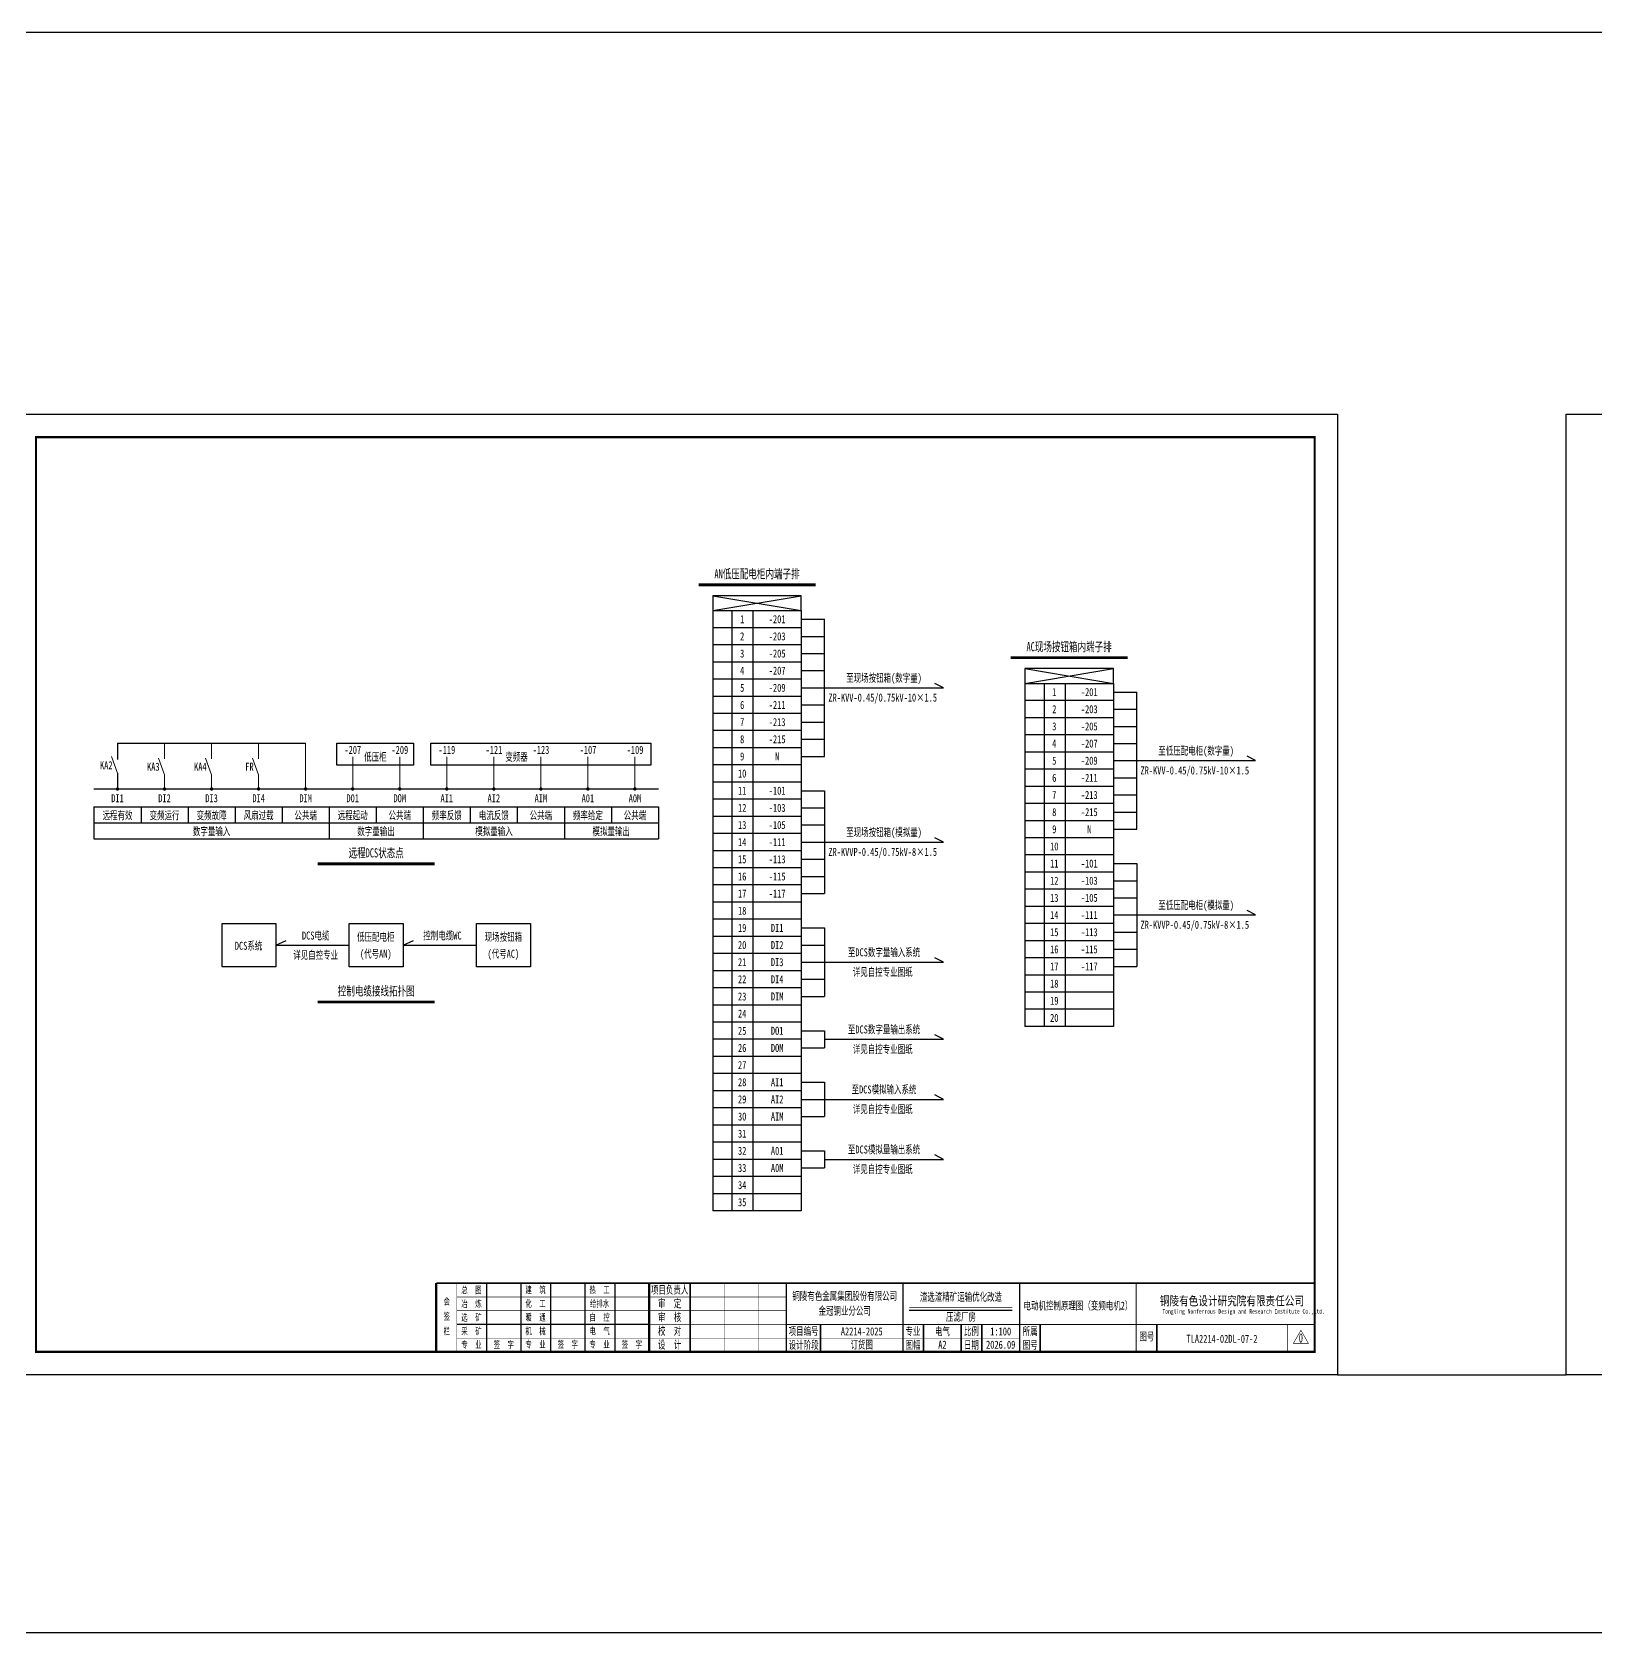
# Model space of a CAD drawing. Header units: millimetres. Extents: x 257344 to 1270023, y 272924 to 540726.
# Drawn here: x 848535 to 916907, y 272924 to 342924 of the extents above; entities that cross this region are included whole.
import ezdxf
from ezdxf.enums import TextEntityAlignment as Align

# ---------------------------------------------------------------- set-up
doc = ezdxf.new("R2010")
doc.units = ezdxf.units.MM
doc.layers.add('CAXA0层', color=7, linetype='Continuous', lineweight=25)
doc.layers.add('SW', color=8, linetype='Continuous', lineweight=20)
for name, color, linetype in [('TEXT', 4, 'Continuous'), ('动力平面设备层', 1, 'Continuous'), ('图框', 7, 'Continuous'), ('标注-照明', 7, 'Continuous'), ('照明平面导线层', 3, 'Continuous'), ('照明平面设备层', 1, 'Continuous')]:
    doc.layers.add(name, color=color, linetype=linetype)
doc.styles.add('HZ', font='', dxfattribs={"width": 0.75})
doc.styles.add('标准', font='', dxfattribs={"width": 0.667})
doc.styles.get('HZ').set_extended_font_data('SimSun')
doc.styles.get('标准').set_extended_font_data('NSimSun')

# ---------------------------------------------------------------- blocks, each defined once
blk = doc.blocks.new('3')
at = {"layer": 'TEXT', "color": 7, "lineweight": 25, "style": 'HZ', "width": 0.75}
for s, height, p in [('铜陵有色设计研究院有限责任公司', 400, (221501, 249018)), ('Tongling Nonferrous Design and Research Institute Co.,Ltd.', 200, (221613, 248659))]:
    blk.add_text(s, height=height, dxfattribs=at).set_placement(p)
blk = doc.blocks.new('铜陵有色图签02')
at = {"layer": '图框', "linetype": 'Continuous', "lineweight": 50}
for p, q in [((-38401, 3003), (-38401, 1)), ((-29100, 3001), (-29100, 0))]:
    blk.add_line(p, q, dxfattribs=at)
at = {"layer": '图框', "color": 7, "linetype": 'Continuous', "lineweight": 25}
for p, q in [((-36201, 3010), (-36201, 9)), ((-34701, 3010), (-34701, 9)), ((-33401, 3017), (-33401, 16)), ((-31901, 3017), (-31901, 16)), ((-30601, 3017), (-30601, 16)), ((-29100, 1201), (-37501, 1201))]:
    blk.add_line(p, q, dxfattribs=at)
at = {"layer": '图框', "color": 7, "linetype": 'Continuous', "lineweight": 35}
for p, q in [((-27300, 3001), (-27300, 1)), ((-21600, 1197), (-21600, -3)), ((-17100, 1200), (-17100, 0)), ((-15450, 0), (-15450, 1200)), ((-14550, 1200), (-14550, 0)), ((-12000, 1201), (-12000, 1)), ((-6900, 1202), (-6900, 2))]:
    blk.add_line(p, q, dxfattribs=at)
at = {"layer": '图框', "lineweight": 25}
blk.add_line((-17723, 1830), (-13223, 1830), dxfattribs=at)
at = {"layer": '图框', "lineweight": 70, "const_width": 70}
blk.add_lwpolyline([(-17980, 3001), (0, 3001), (-38401, 3001)], dxfattribs=at)
at = {"layer": '图框', "color": 7, "linetype": 'Continuous', "lineweight": 25, "const_width": 25}
for points in [[(-37501, 3000), (-37501, 0)], [(-25800, 3001), (-25800, 1)], [(-24300, 3001), (-24300, 1)], [(-23100, 2401), (-37501, 2401)], [(-23100, 1801), (-37501, 1801)], [(-23100, 1201), (-29100, 1201)], [(-602, 943), (-932, 371), (-272, 371), (-602, 943)], [(-12900, 600), (-18000, 600), (-37501, 600)]]:
    blk.add_lwpolyline(points, dxfattribs=at)
at = {"layer": '图框', "linetype": 'Continuous', "lineweight": 50, "const_width": 50}
for points in [[(-23100, 3001), (-23100, 1)], [(-18000, 3000), (-18000, 0)]]:
    blk.add_lwpolyline(points, dxfattribs=at)
at = {"layer": '图框', "lineweight": 50, "const_width": 50}
for points in [[(-12900, 3001), (-12900, 1)], [(-7800, 3001), (-7800, 1)], [(0, 3000), (0, 0)], [(-23100, 1200), (0, 1200)]]:
    blk.add_lwpolyline(points, dxfattribs=at)
at = {"layer": '图框', "lineweight": 25, "const_width": 35}
blk.add_lwpolyline([(-17723, 1930), (-13223, 1930)], dxfattribs=at)
at = {"layer": '图框', "color": 7, "linetype": 'Continuous', "lineweight": 35, "const_width": 25}
blk.add_lwpolyline([(-1200, 1201), (-1200, 0)], dxfattribs=at)
at = {"layer": '图框', "linetype": 'Continuous', "lineweight": 70, "const_width": 70}
blk.add_lwpolyline([(-38401, 1), (0, 0)], dxfattribs=at)
at = {"layer": '图框', "lineweight": 25}
blk.add_blockref('3', (-228268, -246986), dxfattribs=at)
at = {"layer": 'TEXT', "color": 7, "lineweight": 25, "style": '标准', "width": 0.667}
for s, height, p in [('总  图', 300, (-36862, 2555)), ('建  筑', 300, (-34062, 2562)), ('热  工', 300, (-31262, 2562)), ('项目负责人', 350, (-28197, 2541)), ('会', 300, (-37942, 2054)), ('冶  炼', 300, (-36862, 1955)), ('化  工', 300, (-34062, 1962)), ('给排水', 300, (-31262, 1962)), ('审  定', 350, (-28197, 1941)), ('签', 300, (-37942, 1404)), ('选  矿', 300, (-36862, 1355)), ('暖  通', 300, (-34062, 1362)), ('自  控', 300, (-31262, 1362)), ('审  核', 350, (-28197, 1341)), ('栏', 300, (-37942, 754)), ('采  矿', 300, (-36862, 754)), ('机  械', 300, (-34062, 761)), ('电  气', 300, (-31262, 761)), ('校  对', 350, (-28197, 741)), ('项目编号', 350, (-22343, 730)), ('专业', 350, (-17559, 730)), ('比例', 350, (-15009, 730)), ('所属', 350, (-12438, 730)), ('图号', 350, (-7339, 495)), ('专  业', 300, (-36862, 170)), ('签  字', 300, (-35449, 170)), ('专  业', 300, (-34062, 177)), ('签  字', 300, (-32649, 177)), ('专  业', 300, (-31262, 177)), ('签  字', 300, (-29849, 177)), ('设  计', 350, (-28197, 139)), ('设计阶段', 350, (-22343, 130)), ('图幅', 350, (-17559, 130)), ('日期', 350, (-15009, 130)), ('图号', 350, (-12438, 130))]:
    blk.add_text(s, height=height, dxfattribs=at).set_placement(p, align=Align.CENTER)

msp = doc.modelspace()

# ---------------------------------------------------------------- linework, layer by layer
at = {"color": 2, "linetype": 'ByBlock', "lineweight": 25}
for p, q in [((878296.7624, 318276.12494), (882163.78883, 317625.29545)), ((878296.7624, 317625.29545), (882163.78883, 318276.12494)), ((878296.7624, 317625.29545), (878296.7624, 291382.20703)), ((878296.7624, 317625.29545), (882163.78883, 317625.29545)), ((879132.65703, 317625.29545), (879132.65703, 291382.20703)), ((880052.07894, 317625.29545), (880052.07894, 291382.20703)), ((882163.78883, 317625.29545), (882163.78883, 291382.20703)), ((882163.78883, 316875.49292), (878296.7624, 316875.49292)), ((882163.78883, 316125.69039), (878296.7624, 316125.69039)), ((882163.78883, 315375.88787), (878296.7624, 315375.88787)), ((882163.78883, 314626.08534), (878296.7624, 314626.08534)), ((882163.78883, 313876.28282), (878296.7624, 313876.28282)), ((882163.78883, 313126.48029), (878296.7624, 313126.48029)), ((882163.78883, 312376.67776), (878296.7624, 312376.67776)), ((882163.78883, 311626.87524), (878296.7624, 311626.87524)), ((882163.78883, 310877.07271), (878296.7624, 310877.07271)), ((882163.78883, 310127.27018), (878296.7624, 310127.27018)), ((882163.78883, 309377.46766), (878296.7624, 309377.46766)), ((882163.78883, 308627.66513), (878296.7624, 308627.66513)), ((882163.78883, 307877.86261), (878296.7624, 307877.86261)), ((882163.78883, 307128.06008), (878296.7624, 307128.06008)), ((882163.78883, 306378.25755), (878296.7624, 306378.25755)), ((882163.78883, 305628.45503), (878296.7624, 305628.45503)), ((882163.78883, 304878.6525), (878296.7624, 304878.6525)), ((882163.78883, 304128.84997), (878296.7624, 304128.84997)), ((882163.78883, 303379.04745), (878296.7624, 303379.04745)), ((882163.78883, 302629.24492), (878296.7624, 302629.24492)), ((882163.78883, 301879.4424), (878296.7624, 301879.4424)), ((882163.78883, 301129.63987), (878296.7624, 301129.63987)), ((882163.78883, 300379.83734), (878296.7624, 300379.83734)), ((882163.78883, 299630.03482), (878296.7624, 299630.03482)), ((882163.78883, 298880.23229), (878296.7624, 298880.23229)), ((882163.78883, 298130.42977), (878296.7624, 298130.42977)), ((882163.78883, 297380.62724), (878296.7624, 297380.62724)), ((882163.78883, 296630.82471), (878296.7624, 296630.82471)), ((882163.78883, 295881.02219), (878296.7624, 295881.02219)), ((882163.78883, 295131.21966), (878296.7624, 295131.21966)), ((882163.78883, 294381.41713), (878296.7624, 294381.41713)), ((882163.78883, 293631.61461), (878296.7624, 293631.61461)), ((882163.78883, 292881.81208), (878296.7624, 292881.81208)), ((882163.78883, 292132.00956), (878296.7624, 292132.00956)), ((882163.78883, 291382.20703), (878296.7624, 291382.20703))]:
    msp.add_line(p, q, dxfattribs=at)
at = {"color": 1, "linetype": 'ByBlock'}
for p, q in [((882163.78883, 317250.39418), (883182.76972, 317250.39418)), ((883182.76972, 311251.97397), (883182.76972, 317250.39418)), ((882163.78883, 316500.59166), (883182.76972, 316500.59166)), ((882163.78883, 315750.78913), (883182.76972, 315750.78913)), ((882163.78883, 315000.9866), (883182.76972, 315000.9866)), ((882163.78883, 314251.18408), (883182.76972, 314251.18408)), ((883182.76972, 314251.18408), (888384.00083, 314251.18408)), ((895808.03759, 314064.40832), (896827.01848, 314064.40832)), ((896827.01848, 308065.98811), (896827.01848, 314064.40832)), ((882163.78883, 313501.38155), (883182.76972, 313501.38155)), ((895808.03759, 313314.60579), (896827.01848, 313314.60579)), ((882163.78883, 312751.57903), (883182.76972, 312751.57903)), ((895808.03759, 312564.80327), (896827.01848, 312564.80327)), ((882163.78883, 312001.7765), (883182.76972, 312001.7765)), ((895808.03759, 311815.00074), (896827.01848, 311815.00074)), ((882163.78883, 311251.97397), (883182.76972, 311251.97397)), ((895808.03759, 311065.19822), (896827.01848, 311065.19822)), ((896827.01848, 311065.19822), (902028.24959, 311065.19822)), ((895808.03759, 310315.39569), (896827.01848, 310315.39569)), ((882163.78883, 309752.36892), (883182.76972, 309752.36892)), ((895808.03759, 309565.59316), (896827.01848, 309565.59316)), ((882163.78883, 309002.5664), (883182.76972, 309002.5664)), ((895808.03759, 308815.79064), (896827.01848, 308815.79064)), ((882163.78883, 308252.76387), (883182.76972, 308252.76387)), ((895808.03759, 308065.98811), (896827.01848, 308065.98811)), ((882163.78883, 307502.96134), (883182.76972, 307502.96134)), ((883182.76972, 307502.96134), (888384.00083, 307502.96134)), ((882163.78883, 306753.15882), (883182.76972, 306753.15882)), ((882163.78883, 306003.35629), (883182.76972, 306003.35629)), ((895808.03759, 306566.38306), (896827.01848, 306566.38306)), ((882163.78883, 305253.55376), (883182.76972, 305253.55376)), ((895808.03759, 305816.58053), (896827.01848, 305816.58053)), ((895808.03759, 305066.77801), (896827.01848, 305066.77801)), ((895808.03759, 304316.97548), (896827.01848, 304316.97548)), ((896827.01848, 304316.97548), (902028.24959, 304316.97548)), ((882163.78883, 303753.94871), (883182.76972, 303753.94871)), ((895808.03759, 303567.17295), (896827.01848, 303567.17295)), ((882163.78883, 303004.14619), (883182.76972, 303004.14619)), ((895808.03759, 302817.37043), (896827.01848, 302817.37043)), ((882163.78883, 302254.34366), (883182.76972, 302254.34366)), ((883182.76972, 302254.34366), (888384.00083, 302254.34366)), ((895808.03759, 302067.5679), (896827.01848, 302067.5679)), ((882163.78883, 301504.54113), (883182.76972, 301504.54113)), ((882163.78883, 300754.73861), (883182.76972, 300754.73861)), ((882163.78883, 299255.13355), (883182.76972, 299255.13355)), ((882163.78883, 298505.33103), (883182.76972, 298505.33103)), ((883182.76972, 298880.23229), (888384.00083, 298880.23229)), ((882163.78883, 297005.72598), (883182.76972, 297005.72598)), ((882163.78883, 296255.92345), (883182.76972, 296255.92345)), ((883182.76972, 296255.92345), (888384.00083, 296255.92345)), ((882163.78883, 295506.12092), (883182.76972, 295506.12092)), ((882163.78883, 294006.51587), (883182.76972, 294006.51587)), ((883182.76972, 293631.61461), (888384.00083, 293631.61461)), ((882163.78883, 293256.71335), (883182.76972, 293256.71335))]:
    msp.add_line(p, q, dxfattribs=at)
at = {"color": 3, "linetype": 'ByBlock', "lineweight": 25}
for p, q in [((891941.01116, 315090.13907), (895808.03759, 314439.30958)), ((891941.01116, 314439.30958), (895808.03759, 315090.13907)), ((891941.01116, 314439.30958), (891941.01116, 299443.25906)), ((891941.01116, 314439.30958), (895808.03759, 314439.30958)), ((892776.90579, 314439.30958), (892776.90579, 299443.25906)), ((893696.32769, 314439.30958), (893696.32769, 299443.25906)), ((895808.03759, 314439.30958), (895808.03759, 299443.25906)), ((895808.03759, 313689.50706), (891941.01116, 313689.50706)), ((895808.03759, 312939.70453), (891941.01116, 312939.70453)), ((895808.03759, 312189.902), (891941.01116, 312189.902)), ((895808.03759, 311440.09948), (891941.01116, 311440.09948)), ((895808.03759, 310690.29695), (891941.01116, 310690.29695)), ((895808.03759, 309940.49443), (891941.01116, 309940.49443)), ((895808.03759, 309190.6919), (891941.01116, 309190.6919)), ((895808.03759, 308440.88937), (891941.01116, 308440.88937)), ((895808.03759, 307691.08685), (891941.01116, 307691.08685)), ((895808.03759, 306941.28432), (891941.01116, 306941.28432)), ((895808.03759, 306191.4818), (891941.01116, 306191.4818)), ((895808.03759, 305441.67927), (891941.01116, 305441.67927)), ((895808.03759, 304691.87674), (891941.01116, 304691.87674)), ((895808.03759, 303942.07422), (891941.01116, 303942.07422)), ((895808.03759, 303192.27169), (891941.01116, 303192.27169)), ((895808.03759, 302442.46916), (891941.01116, 302442.46916)), ((895808.03759, 301692.66664), (891941.01116, 301692.66664)), ((895808.03759, 300942.86411), (891941.01116, 300942.86411)), ((895808.03759, 300193.06159), (891941.01116, 300193.06159)), ((895808.03759, 299443.25906), (891941.01116, 299443.25906))]:
    msp.add_line(p, q, dxfattribs=at)
at = {"color": 3}
msp.add_line((905608.79781, 284214.48919), (915608.79781, 284214.48919), dxfattribs=at)
msp.add_lwpolyline([(267543.57835, 342923.7246), (1270023.47933, 342923.7246), (1270023.47933, 272923.7246), (267543.57835, 272923.7246)], close=True, dxfattribs=at)
at = {"color": 2, "linetype": 'ByBlock', "lineweight": 25}
msp.add_lwpolyline([(878296.7624, 317625.29545), (882163.78883, 317625.29545), (882163.78883, 318276.12494), (878296.7624, 318276.12494)], close=True, dxfattribs=at)
at = {"color": 3, "linetype": 'ByBlock', "lineweight": 25}
msp.add_lwpolyline([(891941.01116, 314439.30958), (895808.03759, 314439.30958), (895808.03759, 315090.13907), (891941.01116, 315090.13907)], close=True, dxfattribs=at)
at = {"color": 7, "linetype": 'ByBlock', "lineweight": 20, "const_width": 75}
for points in [[(852233.23337, 309828.20284, 1), (852308.23337, 309828.20284, 1)], [(854289.73231, 309828.20284, 1), (854364.73231, 309828.20284, 1)], [(856346.23124, 309828.20284, 1), (856421.23124, 309828.20284, 1)], [(858402.73018, 309828.20284, 1), (858477.73018, 309828.20284, 1)], [(860459.22912, 309828.20284, 1), (860534.22912, 309828.20284, 1)], [(862515.72805, 309828.20284, 1), (862590.72805, 309828.20284, 1)], [(864572.22699, 309828.20284, 1), (864647.22699, 309828.20284, 1)], [(866628.72593, 309828.20284, 1), (866703.72593, 309828.20284, 1)], [(868685.22486, 309828.20284, 1), (868760.22486, 309828.20284, 1)], [(870741.7238, 309828.20284, 1), (870816.7238, 309828.20284, 1)], [(872798.22274, 309828.20284, 1), (872873.22274, 309828.20284, 1)], [(874854.72167, 309828.20284, 1), (874929.72167, 309828.20284, 1)]]:
    msp.add_lwpolyline(points, format="xyb", close=True, dxfattribs=at)
at = {"layer": 'CAXA0层', "color": 2, "linetype": 'ByBlock', "lineweight": 40}
for p, q in [((877681.20297, 318779.59413), (882779.34826, 318779.59413)), ((861032.40488, 306579.63015), (866130.55017, 306579.63015)), ((861032.40488, 300540.22676), (866130.55017, 300540.22676))]:
    msp.add_line(p, q, dxfattribs=at)
at = {"layer": 'CAXA0层', "color": 2, "linetype": 'ByBlock', "lineweight": 0}
for p, q in [((877681.20297, 318714.1112), (882779.34826, 318714.1112)), ((861032.40488, 306514.14722), (866130.55017, 306514.14722)), ((861032.40488, 300474.74383), (866130.55017, 300474.74383))]:
    msp.add_line(p, q, dxfattribs=at)
at = {"layer": 'CAXA0层', "color": 3, "linetype": 'ByBlock', "lineweight": 40}
msp.add_line((891325.45173, 315593.60827), (896423.59702, 315593.60827), dxfattribs=at)
at = {"layer": 'CAXA0层', "color": 3, "linetype": 'ByBlock', "lineweight": 0}
msp.add_line((891325.45173, 315528.12534), (896423.59702, 315528.12534), dxfattribs=at)
at = {"layer": 'SW', "color": 7, "linetype": 'ByBlock', "lineweight": 25}
for p, q in [((851242.4839, 309043.21171), (851242.4839, 307646.86055)), ((851242.4839, 309043.21171), (851242.4839, 308345.03613)), ((851242.4839, 309043.21171), (875920.47114, 309043.21171)), ((853298.98284, 309043.21171), (853298.98284, 308345.03613)), ((855355.48178, 309043.21171), (855355.48178, 308345.03613)), ((857411.98071, 309043.21171), (857411.98071, 308345.03613)), ((859468.47965, 309043.21171), (859468.47965, 308345.03613)), ((861524.97859, 309043.21171), (861524.97859, 307646.86055)), ((863581.47752, 309043.21171), (863581.47752, 308345.03613)), ((865637.97646, 309043.21171), (865637.97646, 307646.86055)), ((867694.4754, 309043.21171), (867694.4754, 308345.03613)), ((869750.97433, 309043.21171), (869750.97433, 308345.03613)), ((871807.47327, 309043.21171), (871807.47327, 307646.86055)), ((873863.97221, 309043.21171), (873863.97221, 308345.03613)), ((875920.47114, 309043.21171), (875920.47114, 307646.86055)), ((851242.4839, 308345.03613), (875920.47114, 308345.03613)), ((851242.4839, 307646.86055), (875920.47114, 307646.86055))]:
    msp.add_line(p, q, dxfattribs=at)
at = {"layer": '动力平面设备层', "color": 1, "linetype": 'ByBlock', "lineweight": -3, "ltscale": 100}
for p, q in [((888384.00083, 314251.18408), (888007.43655, 314444.39074)), ((902028.24959, 311065.19822), (901651.6853, 311258.40488)), ((883182.76972, 309752.36892), (883182.76972, 305253.55376)), ((888384.00083, 307502.96134), (888007.43655, 307696.16801)), ((896827.01848, 306566.38306), (896827.01848, 302067.5679)), ((902028.24959, 304316.97548), (901651.6853, 304510.18214)), ((883182.76972, 303753.94871), (883182.76972, 300754.73861)), ((888384.00083, 302254.34366), (888007.43655, 302447.55032)), ((883182.76972, 299255.13355), (883182.76972, 298505.33103)), ((888384.00083, 298880.23229), (888007.43655, 299073.43895)), ((883182.76972, 297005.72598), (883182.76972, 295506.12092)), ((888384.00083, 296255.92345), (888007.43655, 296449.13011)), ((883182.76972, 294006.51587), (883182.76972, 293256.71335)), ((888384.00083, 293631.61461), (888007.43655, 293824.82127))]:
    msp.add_line(p, q, dxfattribs=at)
at = {"layer": '动力平面设备层', "color": 3, "linetype": 'ByBlock', "lineweight": -3, "ltscale": 100}
for p, q in [((861858.26848, 311835.91404), (865216.91448, 311835.91404)), ((861858.26848, 310863.45473), (861858.26848, 311835.91404)), ((865216.91448, 311835.91404), (865216.91448, 310863.45473)), ((865971.26635, 311835.91404), (875587.18125, 311835.91404)), ((865971.26635, 310863.45473), (865971.26635, 311835.91404)), ((875587.18125, 311835.91404), (875587.18125, 310863.45473)), ((865216.91448, 310863.45473), (861858.26848, 310863.45473)), ((875587.18125, 310863.45473), (865971.26635, 310863.45473))]:
    msp.add_line(p, q, dxfattribs=at)
at = {"layer": '图框', "linetype": 'Continuous', "lineweight": 100, "const_width": 100}
msp.add_lwpolyline([(848708.79781, 285214.48919), (904608.79781, 285214.48919), (904608.79781, 325214.48919), (848708.79781, 325214.48919)], close=True, dxfattribs=at)
at = {"layer": '标注-照明', "linetype": 'ByBlock', "lineweight": 25, "ltscale": 100}
for p, q in [((852270.73337, 311835.91404), (852270.73337, 311116.99649)), ((852270.73337, 311835.91404), (860496.72912, 311835.91404)), ((852270.73337, 310513.50899), (852270.73337, 309828.20284)), ((851242.4839, 309828.20284), (875920.47114, 309828.20284)), ((859196.95677, 302998.20197), (859649.62422, 303201.333)), ((864759.67616, 302998.20197), (865212.3436, 303201.333)), ((859196.95677, 302998.20197), (862403.27889, 302998.20197)), ((864759.67616, 302998.20197), (867965.99827, 302998.20197))]:
    msp.add_line(p, q, dxfattribs=at)
for points in [[(859196.95677, 302052.30877), (856840.5595, 302052.30877), (856840.5595, 303944.09517), (859196.95677, 303944.09517)], [(864759.67616, 302052.30877), (862403.27889, 302052.30877), (862403.27889, 303944.09517), (864759.67616, 303944.09517)], [(870322.39555, 302052.30877), (867965.99827, 302052.30877), (867965.99827, 303944.09517), (870322.39555, 303944.09517)]]:
    msp.add_lwpolyline(points, close=True, dxfattribs=at)
at = {"layer": '照明平面导线层', "color": 0, "linetype": 'ByBlock', "lineweight": 20}
for p, q in [((854327.23231, 311151.43692), (854327.23231, 311835.91404)), ((856383.73124, 311151.43692), (856383.73124, 311835.91404)), ((858440.23018, 311151.43692), (858440.23018, 311835.91404)), ((860496.72912, 309828.20284), (860496.72912, 311835.91404)), ((852270.73337, 310513.50899), (852009.3013, 311244.62312)), ((854327.23231, 310449.69567), (854065.80024, 311180.80981)), ((856383.73124, 310449.69567), (856122.29917, 311180.80981)), ((858440.23018, 310449.69567), (858178.79811, 311180.80981)), ((862553.22805, 309828.20284), (862553.22805, 311234.49741)), ((864609.72699, 309828.20284), (864609.72699, 311234.49741)), ((866666.22593, 309828.20284), (866666.22593, 311234.49741)), ((868722.72486, 309828.20284), (868722.72486, 311234.49741)), ((870779.2238, 309828.20284), (870779.2238, 311234.49741)), ((872835.72274, 309828.20284), (872835.72274, 311234.49741)), ((874892.22167, 309828.20284), (874892.22167, 311234.49741)), ((854327.23231, 309828.20284), (854327.23231, 310449.69567)), ((856383.73124, 309828.20284), (856383.73124, 310449.69567)), ((858440.23018, 309828.20284), (858440.23018, 310449.69567))]:
    msp.add_line(p, q, dxfattribs=at)
at = {"layer": '照明平面设备层', "color": 0, "lineweight": -3, "ltscale": 100}
for points in [[(846208.79781, 326214.48919), (905608.79781, 326214.48919), (905608.79781, 284214.48919), (846208.79781, 284214.48919)], [(915608.79781, 326214.48919), (975008.79781, 326214.48919), (975008.79781, 284214.48919), (915608.79781, 284214.48919)]]:
    msp.add_lwpolyline(points, close=True, dxfattribs=at)

# ---------------------------------------------------------------- block references
at = {"layer": '图框', "lineweight": 25}
msp.add_blockref('铜陵有色图签02', (904608.79781, 285214.48919), dxfattribs=at)

# ---------------------------------------------------------------- texts
at = {"layer": 'SW', "color": 2, "linetype": 'ByBlock', "lineweight": 25, "style": '标准', "width": 0.667}
for s, p in [('AN低压配电柜内端子排', (880230.04788, 319034.60816)), ('远程DCS状态点', (863581.24979, 306834.64418)), ('控制电缆接线拓扑图', (863581.24979, 300795.24079))]:
    msp.add_text(s, height=400, dxfattribs=at).set_placement(p, align=Align.CENTER)
at = {"layer": 'SW', "color": 7, "linetype": 'ByBlock', "lineweight": 25, "style": '标准', "width": 0.667}
for s, p in [('1', (879580.88735, 317075.49292)), ('-201', (881110.18042, 317075.49292)), ('2', (879580.88735, 316325.69039)), ('-203', (881110.18042, 316325.69039)), ('3', (879580.88735, 315575.88787)), ('-205', (881110.18042, 315575.88787)), ('4', (879580.88735, 314826.08534)), ('-207', (881110.18042, 314826.08534)), ('5', (879580.88735, 314076.28282)), ('-209', (881110.18042, 314076.28282)), ('至现场按钮箱(数字量)', (885781.95416, 314508.39255)), ('6', (879580.88735, 313326.48029)), ('-211', (881110.18042, 313326.48029)), ('ZR-KVV-0.45/0.75kV-10×1.5', (885724.97909, 313648.45511)), ('1', (893225.13611, 313889.50706)), ('-201', (894754.42918, 313889.50706)), ('7', (879580.88735, 312576.67776)), ('-213', (881110.18042, 312576.67776)), ('2', (893225.13611, 313139.70453)), ('-203', (894754.42918, 313139.70453)), ('3', (893225.13611, 312389.902)), ('-205', (894754.42918, 312389.902)), ('-207', (862558.89399, 311361.53934)), ('-209', (864615.39293, 311361.53934)), ('-119', (866671.89186, 311361.53934)), ('-121', (868728.3908, 311361.53934)), ('-123', (870784.88974, 311361.53934)), ('-107', (872841.38867, 311361.53934)), ('-109', (874897.88761, 311361.53934)), ('8', (879580.88735, 311826.87524)), ('-215', (881110.18042, 311826.87524)), ('4', (893225.13611, 311640.09948)), ('-207', (894754.42918, 311640.09948)), ('至低压配电柜(数字量)', (899426.20292, 311322.40668)), ('低压柜', (863547.59377, 311055.59112)), ('变频器', (869717.09058, 311055.59112)), ('9', (879580.88735, 311077.07271)), ('N', (881110.18042, 311077.07271)), ('5', (893225.13611, 310890.29695)), ('-209', (894754.42918, 310890.29695)), ('ZR-KVV-0.45/0.75kV-10×1.5', (899369.22785, 310462.46924)), ('10', (879580.88735, 310327.27018)), ('6', (893225.13611, 310140.49443)), ('-211', (894754.42918, 310140.49443)), ('DI1', (852271.27513, 309247.74941)), ('DI2', (854327.77406, 309247.74941)), ('DI3', (856384.273, 309247.74941)), ('DI4', (858440.77194, 309247.74941)), ('DIM', (860497.27087, 309247.74941)), ('D01', (862553.76981, 309247.74941)), ('DOM', (864610.26875, 309247.74941)), ('AI1', (866666.76768, 309247.74941)), ('AI2', (868723.26662, 309247.74941)), ('AIM', (870779.76556, 309247.74941)), ('A01', (872836.26449, 309247.74941)), ('A0M', (874892.76343, 309247.74941)), ('11', (879580.88735, 309577.46766)), ('-101', (881110.18042, 309577.46766)), ('7', (893225.13611, 309390.6919)), ('-213', (894754.42918, 309390.6919)), ('远程有效', (852271.27513, 308499.27734)), ('变频运行', (854327.77406, 308499.27734)), ('变频故障', (856384.273, 308499.27734)), ('风扇过载', (858440.77194, 308499.27734)), ('公共端', (860497.27087, 308499.27734)), ('远程起动', (862553.76981, 308499.27734)), ('公共端', (864610.26875, 308499.27734)), ('频率反馈', (866666.76768, 308499.27734)), ('电流反馈', (868723.26662, 308499.27734)), ('公共端', (870779.76556, 308499.27734)), ('频率给定', (872836.26449, 308499.27734)), ('公共端', (874892.76343, 308499.27734)), ('12', (879580.88735, 308827.66513)), ('-103', (881110.18042, 308827.66513)), ('8', (893225.13611, 308640.88937)), ('-215', (894754.42918, 308640.88937)), ('数字量输入', (856383.73124, 307801.10176)), ('数字量输出', (863570.97625, 307801.10176)), ('模拟量输入', (868730.46962, 307801.10176)), ('模拟量输出', (873853.47093, 307801.10176)), ('13', (879580.88735, 308077.86261)), ('-105', (881110.18042, 308077.86261)), ('至现场按钮箱(模拟量)', (885781.95416, 307760.16981)), ('9', (893225.13611, 307891.08685)), ('N', (894754.42918, 307891.08685)), ('14', (879580.88735, 307328.06008)), ('-111', (881110.18042, 307328.06008)), ('10', (893225.13611, 307141.28432)), ('15', (879580.88735, 306578.25755)), ('-113', (881110.18042, 306578.25755)), ('ZR-KVVP-0.45/0.75kV-8×1.5', (885724.97909, 306900.23237)), ('11', (893225.13611, 306391.4818)), ('-101', (894754.42918, 306391.4818)), ('16', (879580.88735, 305828.45503)), ('-115', (881110.18042, 305828.45503)), ('12', (893225.13611, 305641.67927)), ('-103', (894754.42918, 305641.67927)), ('17', (879580.88735, 305078.6525)), ('-117', (881110.18042, 305078.6525)), ('13', (893225.13611, 304891.87674)), ('-105', (894754.42918, 304891.87674)), ('18', (879580.88735, 304328.84997)), ('至低压配电柜(模拟量)', (899426.20292, 304574.18395)), ('19', (879580.88735, 303579.04745)), ('DI1', (881110.18042, 303579.04745)), ('14', (893225.13611, 304142.07422)), ('-111', (894754.42918, 304142.07422)), ('ZR-KVVP-0.45/0.75kV-8×1.5', (899369.22785, 303714.24651)), ('20', (879580.88735, 302829.24492)), ('DI2', (881110.18042, 302829.24492)), ('15', (893225.13611, 303392.27169)), ('-113', (894754.42918, 303392.27169)), ('21', (879580.88735, 302079.4424)), ('DI3', (881110.18042, 302079.4424)), ('至DCS数字量输入系统', (885781.95416, 302511.55213)), ('16', (893225.13611, 302642.46916)), ('-115', (894754.42918, 302642.46916)), ('详见自控专业图纸', (885724.97909, 301651.61469)), ('17', (893225.13611, 301892.66664)), ('-117', (894754.42918, 301892.66664)), ('22', (879580.88735, 301329.63987)), ('DI4', (881110.18042, 301329.63987)), ('18', (893225.13611, 301142.86411)), ('23', (879580.88735, 300579.83734)), ('DIM', (881110.18042, 300579.83734)), ('19', (893225.13611, 300393.06159)), ('24', (879580.88735, 299830.03482)), ('20', (893225.13611, 299643.25906)), ('25', (879580.88735, 299080.23229)), ('DO1', (881110.18042, 299080.23229)), ('至DCS数字量输出系统', (885781.95416, 299137.44076)), ('26', (879580.88735, 298330.42977)), ('DOM', (881110.18042, 298330.42977)), ('详见自控专业图纸', (885724.97909, 298277.50332)), ('27', (879580.88735, 297580.62724)), ('28', (879580.88735, 296830.82471)), ('AI1', (881110.18042, 296830.82471)), ('至DCS模拟输入系统', (885781.95416, 296513.13192)), ('29', (879580.88735, 296081.02219)), ('AI2', (881110.18042, 296081.02219)), ('30', (879580.88735, 295331.21966)), ('AIM', (881110.18042, 295331.21966)), ('详见自控专业图纸', (885724.97909, 295653.19448)), ('31', (879580.88735, 294581.41713)), ('32', (879580.88735, 293831.61461)), ('A01', (881110.18042, 293831.61461)), ('至DCS模拟量输出系统', (885781.95416, 293888.82308)), ('33', (879580.88735, 293081.81208)), ('A0M', (881110.18042, 293081.81208)), ('详见自控专业图纸', (885724.97909, 293028.88564)), ('34', (879580.88735, 292332.00956)), ('35', (879580.88735, 291582.20703))]:
    msp.add_text(s, height=350, dxfattribs=at).set_placement(p, align=Align.CENTER)
at = {"layer": 'SW', "color": 3, "linetype": 'ByBlock', "lineweight": 25, "style": '标准', "width": 0.667}
msp.add_text('AC现场按钮箱内端子排', height=400, dxfattribs=at).set_placement((893874.29664, 315848.6223), align=Align.CENTER)
at = {"layer": 'SW', "color": 7, "linetype": 'ByBlock', "lineweight": 25, "style": '标准', "width": 0.667}
for s, p in [('KA2', (852053.8091, 310865.902)), ('KA3', (854110.30804, 310802.08868)), ('KA4', (856166.80698, 310802.08868)), ('FR', (858223.30591, 310802.08868))]:
    msp.add_text(s, height=350, dxfattribs=at).set_placement(p, align=Align.MIDDLE_RIGHT)
at = {"layer": 'SW', "color": 4, "linetype": 'ByBlock', "lineweight": 25, "style": '标准', "width": 0.667}
for s, p in [('DCS系统', (858000.46844, 302796.09526)), ('DCS电缆', (860935.31844, 303242.5665)), ('低压配电柜', (863563.18783, 303184.31988)), ('控制电缆WC', (866476.44293, 303242.5665)), ('现场按钮箱', (869140.01838, 303184.31988)), ('详见自控专业', (860935.31844, 302393.89232)), ('(代号AN)', (863563.18783, 302445.46036)), ('(代号AC)', (869140.01838, 302445.46036))]:
    msp.add_text(s, height=350, dxfattribs=at).set_placement(p, align=Align.CENTER)
at = {"layer": 'SW', "color": 4, "linetype": 'Continuous', "lineweight": 25, "style": '标准', "width": 0.667}
for s, height, p in [('铜陵有色金属集团股份有限公司', 350, (884062.65097, 287482.57509)), ('渣选渣精矿运输优化改造', 350, (889145.64971, 287445.46883)), ('金冠铜业分公司', 350, (884062.65097, 286834.90485)), ('电动机控制原理图（变频电机2）', 350, (894259.70922, 287061.40214)), ('电气', 350, (888332.97432, 285934.16922)), ('压滤厂房', 350, (889145.64971, 286568.80084)), ('A2214-2025', 350, (884808.22153, 285934.16922)), ('A2', 350, (888332.97432, 285354.46716)), ('2026.09', 350, (890882.97432, 285354.46716)), ('1:100', 350, (890882.97432, 285934.16922)), ('TLA2214-02DL-07-2', 350, (900558.11222, 285610.95975)), ('0', 400, (904006.57029, 285622.44956))]:
    msp.add_text(s, height=height, dxfattribs=at).set_placement(p, align=Align.CENTER)
at = {"layer": 'SW', "color": 1, "linetype": 'Continuous', "lineweight": 25, "style": '标准', "width": 0.667}
msp.add_text('订货图', height=350, dxfattribs=at).set_placement((884808.22153, 285354.46716), align=Align.CENTER)

doc.saveas('drawing.dxf')
